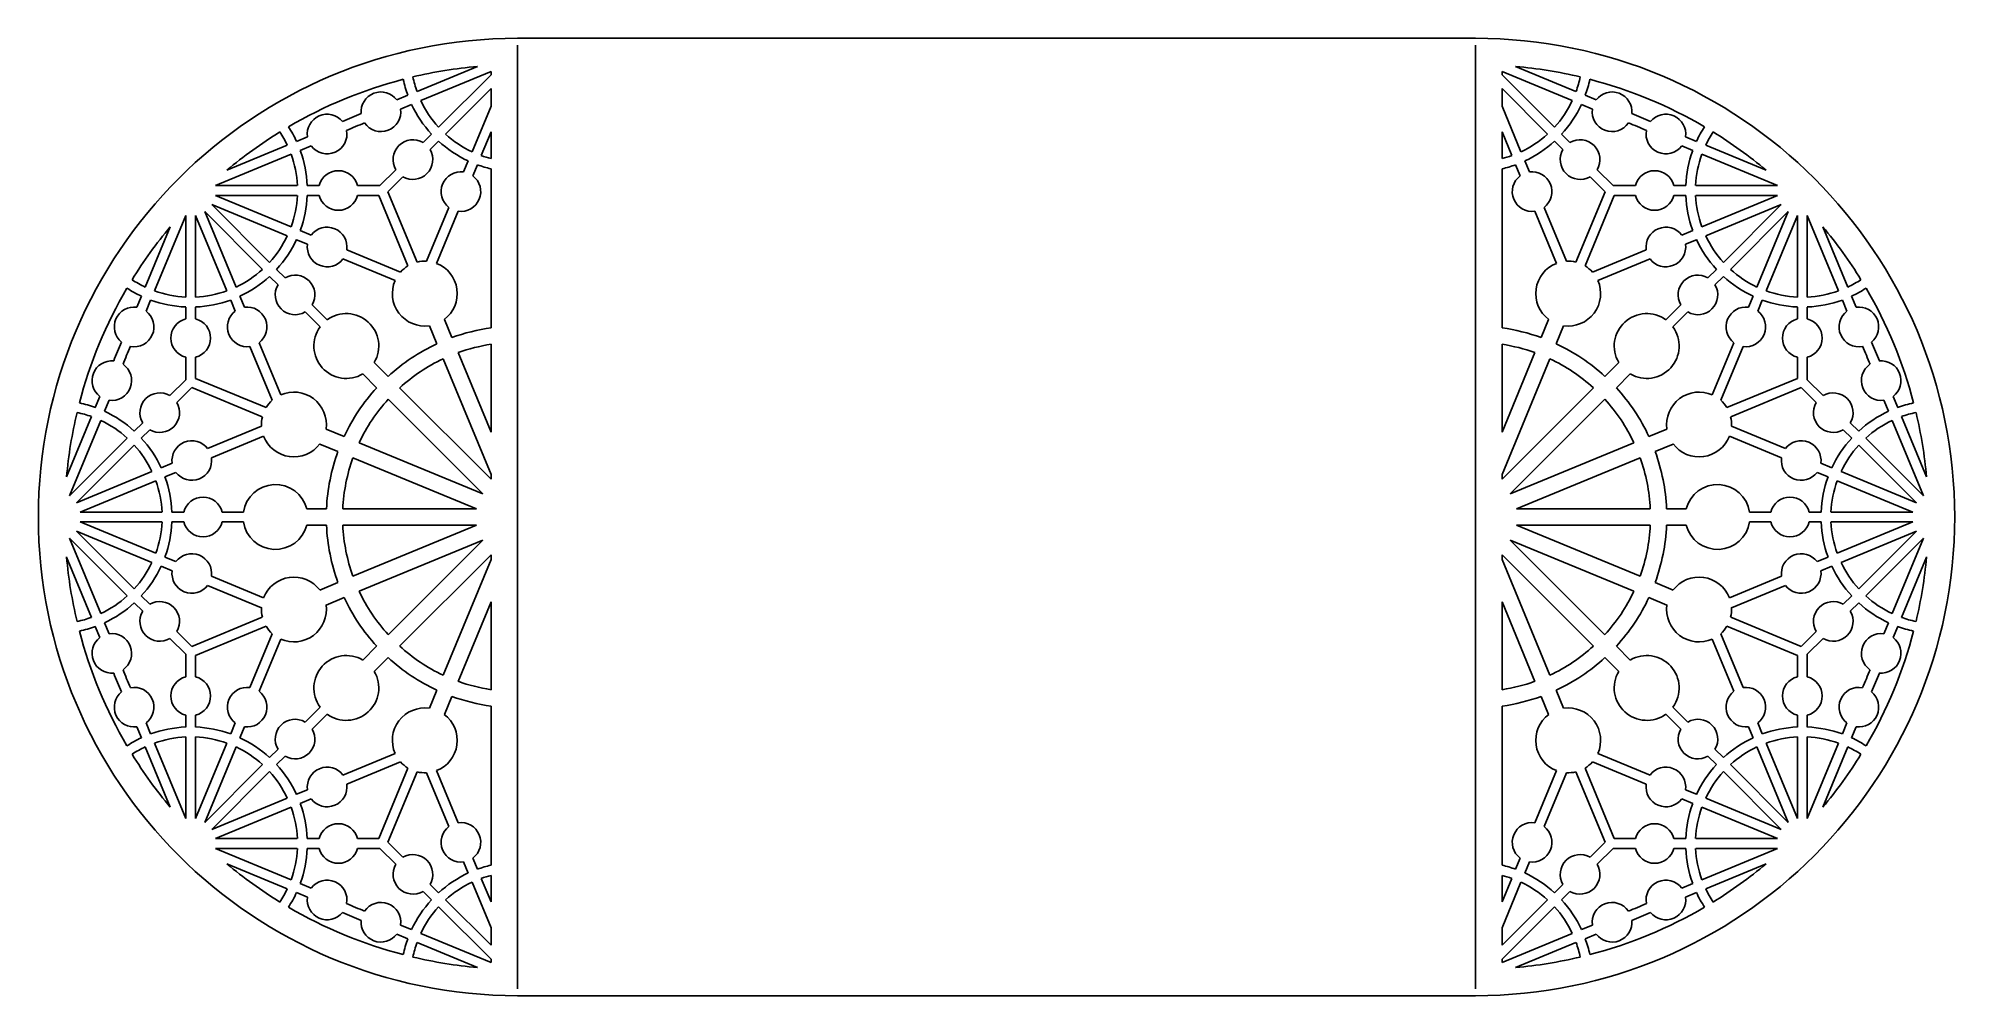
# Model space of a CAD drawing. Extents: x 41 to 331, y 42 to 187.
import ezdxf

# ---------------------------------------------------------------- set-up
doc = ezdxf.new("R2010")
doc.units = 0
doc.layers.get('0').update_dxf_attribs({"linetype": 'CONTINUOUS'})

msp = doc.modelspace()

# ---------------------------------------------------------------- linework, layer by layer
for p, q in [((113.1, 187.2), (258.1, 187.2)), ((113.1, 186.16), (113.1, 43.23)), ((258.1, 186.16), (258.1, 43.23)), ((107.04, 182.93), (97.9, 179.14)), ((264.15, 182.93), (273.29, 179.14)), ((109.1, 182.16), (98.47, 177.76)), ((109.1, 181.69), (101.15, 173.75)), ((109.1, 182.16), (109.1, 181.69)), ((262.1, 182.16), (262.1, 181.69)), ((262.1, 182.16), (272.72, 177.76)), ((262.1, 181.69), (270.04, 173.75)), ((96.51, 178.57), (94.84, 177.88)), ((97.08, 177.18), (95.41, 176.49)), ((109.1, 179.57), (102.21, 172.68)), ((109.1, 176.93), (106.23, 170)), ((109.1, 179.57), (109.1, 176.93)), ((262.1, 179.57), (262.1, 176.93)), ((262.1, 179.57), (268.98, 172.68)), ((262.1, 176.93), (264.96, 170)), ((274.11, 177.18), (275.78, 176.49)), ((274.68, 178.57), (276.35, 177.88)), ((79.66, 171.59), (81.33, 172.28)), ((100.09, 172.68), (98.81, 171.41)), ((101.15, 171.62), (99.87, 170.34)), ((109.1, 173.01), (107.61, 169.43)), ((109.1, 173.01), (109.1, 168.97)), ((262.1, 173.01), (262.1, 168.97)), ((262.1, 173.01), (263.58, 169.43)), ((270.04, 171.62), (271.32, 170.34)), ((271.1, 172.68), (272.38, 171.41)), ((291.53, 171.59), (289.86, 172.28)), ((67.42, 164.9), (78.85, 169.63)), ((69.13, 167.23), (78.27, 171.01)), ((80.23, 170.2), (81.9, 170.89)), ((105.65, 168.62), (104.96, 166.95)), ((265.54, 168.62), (266.23, 166.95)), ((290.96, 170.2), (289.29, 170.89)), ((303.77, 164.9), (292.34, 169.63)), ((302.06, 167.23), (292.92, 171.01)), ((92.3, 164.9), (94.71, 167.3)), ((93.5, 163.97), (95.77, 166.24)), ((107.04, 168.04), (106.35, 166.37)), ((109.1, 167.43), (109.1, 143.34)), ((262.1, 167.43), (262.1, 143.34)), ((264.15, 168.04), (264.84, 166.37)), ((277.69, 163.97), (275.42, 166.24)), ((278.89, 164.9), (276.49, 167.3)), ((67.42, 164.9), (79.79, 164.9)), ((67.42, 163.4), (78.85, 158.66)), ((67.42, 163.4), (79.79, 163.4)), ((81.29, 164.9), (83.1, 164.9)), ((81.29, 163.4), (83.1, 163.4)), ((92.3, 164.9), (88.91, 164.9)), ((92.11, 163.4), (88.91, 163.4)), ((92.11, 163.4), (96.53, 152.72)), ((93.5, 163.97), (97.92, 153.3)), ((277.69, 163.97), (273.27, 153.3)), ((279.08, 163.4), (274.66, 152.72)), ((278.89, 164.9), (282.28, 164.9)), ((279.08, 163.4), (282.28, 163.4)), ((289.9, 164.9), (288.09, 164.9)), ((289.9, 163.4), (288.09, 163.4)), ((303.77, 164.9), (291.4, 164.9)), ((303.77, 163.4), (291.4, 163.4)), ((303.77, 163.4), (292.34, 158.66)), ((62.9, 160.37), (58.16, 148.95)), ((62.9, 160.37), (62.9, 148.01)), ((64.4, 160.37), (64.4, 148.01)), ((64.4, 160.37), (69.13, 148.95)), ((65.78, 160.95), (70.52, 149.52)), ((65.78, 160.95), (74.53, 152.2)), ((66.84, 162.01), (75.59, 153.26)), ((66.84, 162.01), (78.27, 157.28)), ((102.74, 161.58), (99.36, 153.43)), ((104.12, 161.01), (100.85, 153.11)), ((267.07, 161.01), (270.34, 153.11)), ((268.45, 161.58), (271.83, 153.43)), ((304.35, 162.01), (292.92, 157.28)), ((304.35, 162.01), (295.6, 153.26)), ((305.41, 160.95), (296.66, 152.2)), ((305.41, 160.95), (300.67, 149.52)), ((306.79, 160.37), (302.06, 148.95)), ((306.79, 160.37), (306.79, 148.01)), ((308.29, 160.37), (313.03, 148.95)), ((308.29, 160.37), (308.29, 148.01)), ((60.57, 158.66), (56.78, 149.52)), ((79.66, 156.7), (81.33, 156.01)), ((80.23, 158.09), (81.9, 157.4)), ((290.96, 158.09), (289.29, 157.4)), ((291.53, 156.7), (289.86, 156.01)), ((310.63, 158.66), (314.41, 149.52)), ((86.7, 153.79), (94.59, 150.52)), ((87.27, 155.17), (95.42, 151.8)), ((283.92, 155.17), (275.77, 151.8)), ((284.49, 153.79), (276.6, 150.52)), ((75.59, 151.14), (76.87, 149.86)), ((76.65, 152.2), (77.93, 150.92)), ((294.54, 152.2), (293.26, 150.92)), ((295.6, 151.14), (294.32, 149.86)), ((56.2, 148.13), (55.51, 146.46)), ((71.09, 148.13), (71.78, 146.46)), ((300.1, 148.13), (299.41, 146.46)), ((314.99, 148.13), (315.68, 146.46)), ((57.59, 147.56), (56.9, 145.89)), ((62.9, 146.5), (62.9, 144.7)), ((64.4, 146.5), (64.4, 144.7)), ((69.71, 147.56), (70.4, 145.89)), ((80.98, 145.76), (83.24, 143.49)), ((82.04, 146.82), (84.3, 144.55)), ((289.15, 146.82), (286.89, 144.55)), ((290.21, 145.76), (287.95, 143.49)), ((301.48, 147.56), (300.79, 145.89)), ((306.79, 146.5), (306.79, 144.7)), ((308.29, 146.5), (308.29, 144.7)), ((313.6, 147.56), (314.29, 145.89)), ((100.9, 140.92), (99.77, 143.66)), ((103.17, 141.86), (102.04, 144.6)), ((268.02, 141.86), (269.15, 144.6)), ((270.29, 140.92), (271.42, 143.66)), ((72.62, 140.52), (76, 132.38)), ((74.01, 141.1), (77.28, 133.2)), ((109.1, 127.57), (104.11, 139.59)), ((109.1, 140.86), (109.1, 127.57)), ((262.1, 140.86), (262.1, 127.57)), ((262.1, 127.57), (267.08, 139.59)), ((297.18, 141.1), (293.91, 133.2)), ((298.57, 140.52), (295.19, 132.38)), ((62.9, 135.49), (62.9, 138.89)), ((64.4, 135.68), (64.4, 138.89)), ((91.79, 134.26), (89.7, 136.36)), ((93.53, 136), (91.44, 138.09)), ((109.1, 121.14), (101.84, 138.65)), ((262.1, 121.14), (269.35, 138.65)), ((277.66, 136), (279.75, 138.09)), ((279.4, 134.26), (281.49, 136.36)), ((306.79, 135.68), (306.79, 138.89)), ((308.29, 135.49), (308.29, 138.89)), ((62.9, 135.49), (60.5, 133.09)), ((63.82, 134.3), (61.56, 132.03)), ((63.82, 134.3), (74.49, 129.88)), ((64.4, 135.68), (75.07, 131.26)), ((109.1, 120.44), (95.27, 134.26)), ((262.1, 120.44), (275.92, 134.26)), ((306.79, 135.68), (296.12, 131.26)), ((307.37, 134.3), (296.7, 129.88)), ((307.37, 134.3), (309.63, 132.03)), ((308.29, 135.49), (310.69, 133.09)), ((49.22, 131.28), (49.92, 132.95)), ((50.61, 130.71), (51.3, 132.38)), ((107.86, 118.2), (93.53, 132.52)), ((263.33, 118.2), (277.66, 132.52)), ((320.58, 130.71), (319.89, 132.38)), ((321.97, 131.28), (321.27, 132.95)), ((44.86, 120.76), (48.65, 129.9)), ((45.3, 117.89), (50.04, 129.32)), ((55.11, 127.7), (56.39, 128.98)), ((56.17, 126.64), (57.45, 127.92)), ((66.21, 125.06), (74.36, 128.43)), ((86.87, 126.89), (84.13, 128.02)), ((284.32, 126.89), (287.06, 128.02)), ((304.98, 125.06), (296.83, 128.43)), ((315.02, 126.64), (313.74, 127.92)), ((316.08, 127.7), (314.8, 128.98)), ((325.89, 117.89), (321.15, 129.32)), ((326.33, 120.76), (322.54, 129.9)), ((45.3, 117.89), (54.05, 126.64)), ((46.36, 116.83), (55.11, 125.58)), ((66.79, 123.67), (74.68, 126.94)), ((85.93, 124.62), (83.19, 125.75)), ((107.86, 118.2), (89.14, 125.95)), ((263.33, 118.2), (282.05, 125.95)), ((285.26, 124.62), (288, 125.75)), ((304.4, 123.67), (296.51, 126.94)), ((324.83, 116.83), (316.08, 125.58)), ((325.89, 117.89), (317.14, 126.64)), ((59.18, 122.14), (60.85, 122.83)), ((106.92, 115.93), (88.2, 123.68)), ((264.27, 115.93), (282.99, 123.68)), ((312.01, 122.14), (310.34, 122.83)), ((46.36, 116.83), (57.79, 121.57)), ((46.94, 115.45), (58.36, 120.18)), ((59.75, 120.76), (61.42, 121.45)), ((109.1, 121.14), (109.1, 120.44)), ((262.1, 121.14), (262.1, 120.44)), ((311.44, 120.76), (309.77, 121.45)), ((324.25, 115.45), (312.83, 120.18)), ((324.83, 116.83), (313.4, 121.57)), ((46.94, 115.45), (59.31, 115.45)), ((46.94, 113.95), (58.36, 109.21)), ((46.94, 113.95), (59.31, 113.95)), ((60.81, 115.45), (62.61, 115.45)), ((60.81, 113.95), (62.61, 113.95)), ((68.42, 115.45), (71.63, 115.45)), ((68.42, 113.95), (71.63, 113.95)), ((84.2, 115.93), (81.24, 115.93)), ((84.2, 113.47), (81.24, 113.47)), ((106.92, 115.93), (86.66, 115.93)), ((106.92, 113.47), (86.66, 113.47)), ((106.92, 113.47), (88.2, 105.72)), ((264.27, 115.93), (284.53, 115.93)), ((264.27, 113.47), (284.53, 113.47)), ((264.27, 113.47), (282.99, 105.72)), ((286.99, 115.93), (289.95, 115.93)), ((286.99, 113.47), (289.95, 113.47)), ((302.77, 115.45), (299.57, 115.45)), ((302.77, 113.95), (299.57, 113.95)), ((310.38, 115.45), (308.58, 115.45)), ((310.38, 113.95), (308.58, 113.95)), ((324.25, 115.45), (311.88, 115.45)), ((324.25, 113.95), (311.88, 113.95)), ((324.25, 113.95), (312.83, 109.21)), ((45.3, 111.5), (50.04, 100.07)), ((45.3, 111.5), (54.05, 102.76)), ((46.36, 112.56), (55.11, 103.82)), ((46.36, 112.56), (57.79, 107.83)), ((107.86, 111.2), (89.14, 103.45)), ((107.86, 111.2), (93.53, 96.87)), ((263.33, 111.2), (282.05, 103.45)), ((263.33, 111.2), (277.66, 96.87)), ((324.83, 112.56), (313.4, 107.83)), ((324.83, 112.56), (316.08, 103.82)), ((325.89, 111.5), (317.14, 102.76)), ((325.89, 111.5), (321.15, 100.07)), ((44.86, 108.64), (48.65, 99.5)), ((59.75, 108.64), (61.42, 107.95)), ((109.1, 108.96), (95.27, 95.14)), ((109.1, 108.25), (101.84, 90.74)), ((109.1, 108.96), (109.1, 108.25)), ((262.1, 108.96), (262.1, 108.25)), ((262.1, 108.96), (275.92, 95.14)), ((262.1, 108.25), (269.35, 90.74)), ((311.44, 108.64), (309.77, 107.95)), ((326.33, 108.64), (322.54, 99.5)), ((59.18, 107.25), (60.85, 106.56)), ((66.79, 105.73), (74.68, 102.46)), ((85.93, 104.78), (83.19, 103.64)), ((285.26, 104.78), (288, 103.64)), ((304.4, 105.73), (296.51, 102.46)), ((312.01, 107.25), (310.34, 106.56)), ((55.11, 101.69), (56.39, 100.42)), ((56.17, 102.75), (57.45, 101.48)), ((66.21, 104.34), (74.36, 100.96)), ((86.87, 102.51), (84.13, 101.37)), ((109.1, 101.83), (104.11, 89.8)), ((109.1, 101.83), (109.1, 88.54)), ((262.1, 101.83), (262.1, 88.54)), ((262.1, 101.83), (267.08, 89.8)), ((284.32, 102.51), (287.06, 101.37)), ((304.98, 104.34), (296.83, 100.96)), ((315.02, 102.75), (313.74, 101.48)), ((316.08, 101.69), (314.8, 100.42)), ((50.61, 98.69), (51.3, 97.02)), ((63.82, 95.1), (74.49, 99.52)), ((307.37, 95.1), (296.7, 99.52)), ((320.58, 98.69), (319.89, 97.02)), ((49.22, 98.11), (49.92, 96.44)), ((62.9, 93.91), (60.5, 96.31)), ((63.82, 95.1), (61.56, 97.37)), ((64.4, 93.72), (75.07, 98.14)), ((72.62, 88.87), (76, 97.02)), ((74.01, 88.3), (77.28, 96.19)), ((297.18, 88.3), (293.91, 96.19)), ((298.57, 88.87), (295.19, 97.02)), ((306.79, 93.72), (296.12, 98.14)), ((307.37, 95.1), (309.63, 97.37)), ((308.29, 93.91), (310.69, 96.31)), ((321.97, 98.11), (321.27, 96.44)), ((62.9, 93.91), (62.9, 90.51)), ((64.4, 93.72), (64.4, 90.51)), ((91.79, 95.13), (89.7, 93.04)), ((93.53, 93.4), (91.44, 91.3)), ((277.66, 93.4), (279.75, 91.3)), ((279.4, 95.13), (281.49, 93.04)), ((306.79, 93.72), (306.79, 90.51)), ((308.29, 93.91), (308.29, 90.51)), ((100.9, 88.47), (99.77, 85.74)), ((103.17, 87.53), (102.04, 84.8)), ((268.02, 87.53), (269.15, 84.8)), ((270.29, 88.47), (271.42, 85.74)), ((62.9, 82.89), (62.9, 84.7)), ((64.4, 82.89), (64.4, 84.7)), ((80.98, 83.64), (83.24, 85.9)), ((82.04, 82.58), (84.3, 84.84)), ((109.1, 86.05), (109.1, 61.97)), ((262.1, 86.05), (262.1, 61.97)), ((289.15, 82.58), (286.89, 84.84)), ((290.21, 83.64), (287.95, 85.9)), ((306.79, 82.89), (306.79, 84.7)), ((308.29, 82.89), (308.29, 84.7)), ((56.2, 81.26), (55.51, 82.93)), ((57.59, 81.84), (56.9, 83.51)), ((62.9, 69.02), (62.9, 81.39)), ((64.4, 69.02), (64.4, 81.39)), ((69.71, 81.84), (70.4, 83.51)), ((71.09, 81.26), (71.78, 82.93)), ((300.1, 81.26), (299.41, 82.93)), ((301.48, 81.84), (300.79, 83.51)), ((306.79, 69.02), (306.79, 81.39)), ((308.29, 69.02), (308.29, 81.39)), ((313.6, 81.84), (314.29, 83.51)), ((314.99, 81.26), (315.68, 82.93)), ((60.57, 70.73), (56.78, 79.88)), ((62.9, 69.02), (58.16, 80.45)), ((64.4, 69.02), (69.13, 80.45)), ((65.78, 68.45), (70.52, 79.88)), ((75.59, 78.26), (76.87, 79.53)), ((76.65, 77.19), (77.93, 78.47)), ((86.7, 75.61), (94.59, 78.88)), ((284.49, 75.61), (276.6, 78.88)), ((294.54, 77.19), (293.26, 78.47)), ((295.6, 78.26), (294.32, 79.53)), ((305.41, 68.45), (300.67, 79.88)), ((306.79, 69.02), (302.06, 80.45)), ((308.29, 69.02), (313.03, 80.45)), ((310.63, 70.73), (314.41, 79.88)), ((65.78, 68.45), (74.53, 77.19)), ((66.84, 67.39), (75.59, 76.13)), ((87.27, 74.22), (95.42, 77.6)), ((92.11, 66), (96.53, 76.67)), ((93.5, 65.43), (97.92, 76.1)), ((102.74, 67.82), (99.36, 75.97)), ((104.12, 68.39), (100.85, 76.29)), ((267.07, 68.39), (270.34, 76.29)), ((268.45, 67.82), (271.83, 75.97)), ((277.69, 65.43), (273.27, 76.1)), ((279.08, 66), (274.66, 76.67)), ((283.92, 74.22), (275.77, 77.6)), ((304.35, 67.39), (295.6, 76.13)), ((305.41, 68.45), (296.66, 77.19)), ((79.66, 72.7), (81.33, 73.39)), ((291.53, 72.7), (289.86, 73.39)), ((66.84, 67.39), (78.27, 72.12)), ((67.42, 66), (78.85, 70.73)), ((80.23, 71.31), (81.9, 72)), ((290.96, 71.31), (289.29, 72)), ((303.77, 66), (292.34, 70.73)), ((304.35, 67.39), (292.92, 72.12)), ((67.42, 66), (79.79, 66)), ((67.42, 64.5), (78.85, 59.77)), ((67.42, 64.5), (79.79, 64.5)), ((81.29, 66), (83.1, 66)), ((81.29, 64.5), (83.1, 64.5)), ((92.11, 66), (88.91, 66)), ((92.3, 64.5), (88.91, 64.5)), ((92.3, 64.5), (94.71, 62.1)), ((93.5, 65.43), (95.77, 63.16)), ((277.69, 65.43), (275.42, 63.16)), ((278.89, 64.5), (276.49, 62.1)), ((278.89, 64.5), (282.28, 64.5)), ((279.08, 66), (282.28, 66)), ((289.9, 66), (288.09, 66)), ((289.9, 64.5), (288.09, 64.5)), ((303.77, 66), (291.4, 66)), ((303.77, 64.5), (291.4, 64.5)), ((303.77, 64.5), (292.34, 59.77)), ((69.13, 62.17), (78.27, 58.38)), ((105.65, 60.78), (104.96, 62.45)), ((107.04, 61.35), (106.35, 63.02)), ((264.15, 61.35), (264.84, 63.02)), ((265.54, 60.78), (266.23, 62.45)), ((302.06, 62.17), (292.92, 58.38)), ((80.23, 59.19), (81.9, 58.5)), ((101.15, 57.77), (99.87, 59.05)), ((109.1, 52.47), (106.23, 59.39)), ((109.1, 56.39), (107.61, 59.97)), ((109.1, 60.42), (109.1, 56.39)), ((262.1, 60.42), (262.1, 56.39)), ((262.1, 56.39), (263.58, 59.97)), ((262.1, 52.47), (264.96, 59.39)), ((270.04, 57.77), (271.32, 59.05)), ((290.96, 59.19), (289.29, 58.5)), ((79.66, 57.81), (81.33, 57.12)), ((100.09, 56.71), (98.81, 57.99)), ((109.1, 47.71), (101.15, 55.65)), ((109.1, 49.83), (102.21, 56.71)), ((262.1, 49.83), (268.98, 56.71)), ((262.1, 47.71), (270.04, 55.65)), ((271.1, 56.71), (272.38, 57.99)), ((291.53, 57.81), (289.86, 57.12)), ((97.08, 52.21), (95.41, 52.9)), ((109.1, 52.47), (109.1, 49.83)), ((262.1, 52.47), (262.1, 49.83)), ((274.11, 52.21), (275.78, 52.9)), ((96.51, 50.83), (94.84, 51.52)), ((107.04, 46.47), (97.9, 50.25)), ((109.1, 47.24), (98.47, 51.64)), ((262.1, 47.24), (272.72, 51.64)), ((264.15, 46.47), (273.29, 50.25)), ((274.68, 50.83), (276.35, 51.52)), ((109.1, 47.71), (109.1, 47.24)), ((262.1, 47.71), (262.1, 47.24)), ((113.1, 42.2), (258.1, 42.2))]:
    msp.add_line(p, q)
for centre, radius, start, end in [((113.1, 114.7), 72.5, 90, 270), ((258.1, 114.7), 72.5, 270, 90), ((113.1, 114.7), 68.5, 95.0727, 103.3531), ((258.1, 114.7), 68.5, 76.6469, 84.9273), ((113.1, 114.7), 68.5, 104.6087, 120.3913), ((113.1, 184.63), 17.66, 191.9078, 200.0655), ((113.1, 184.63), 16.16, 191.7152, 199.8394), ((258.1, 184.63), 16.16, 340.1606, 348.2848), ((258.1, 184.63), 17.66, 339.9345, 348.0922), ((258.1, 114.7), 68.5, 59.6087, 75.3913), ((92.44, 176.07), 3, 36.9775, 185.4009), ((113.1, 184.63), 17.66, 204.9345, 222.5655), ((113.1, 184.63), 16.16, 205.1606, 222.3394), ((258.1, 184.63), 16.16, 317.6606, 334.8394), ((258.1, 184.63), 17.66, 317.4345, 335.0655), ((278.75, 176.07), 3, 354.5991, 143.0225), ((84.3, 172.7), 3, 39.5991, 188.0225), ((113.1, 114.7), 65.51, 111.1525, 113.8475), ((113.1, 114.7), 64.01, 111.1823, 113.8177), ((92.44, 176.07), 3, 214.3634, 8.0225), ((278.75, 176.07), 3, 171.9775, 325.6366), ((258.1, 114.7), 64.01, 66.1823, 68.8177), ((258.1, 114.7), 65.51, 66.1525, 68.8475), ((286.89, 172.7), 3, 351.9775, 140.4009), ((113.1, 114.7), 68.5, 121.6469, 129.9273), ((63.65, 164.15), 16.16, 25.1606, 33.2848), ((63.65, 164.15), 17.66, 24.9345, 33.0922), ((84.3, 172.7), 3, 216.9775, 10.6366), ((97.29, 168.82), 3, 59.4775, 210.5225), ((113.1, 184.63), 17.66, 227.4345, 245.0655), ((113.1, 184.63), 16.16, 227.6606, 244.8394), ((258.1, 184.63), 16.16, 295.1606, 312.3394), ((258.1, 184.63), 17.66, 294.9345, 312.5655), ((273.9, 168.82), 3, 329.4775, 120.5225), ((286.89, 172.7), 3, 169.3634, 323.0225), ((307.54, 164.15), 17.66, 146.9078, 155.0655), ((307.54, 164.15), 16.16, 146.7152, 154.8394), ((258.1, 114.7), 68.5, 50.0727, 58.3531), ((63.65, 164.15), 16.16, 2.6606, 19.8394), ((63.65, 164.15), 17.66, 2.4345, 20.0655), ((97.29, 168.82), 3, 239.4775, 30.5225), ((113.1, 184.63), 16.16, 250.1606, 255.666), ((258.1, 184.63), 16.16, 284.334, 289.8394), ((273.9, 168.82), 3, 149.4775, 300.5225), ((307.54, 164.15), 17.66, 159.9345, 177.5655), ((307.54, 164.15), 16.16, 160.1606, 177.3394), ((86, 164.15), 3, 14.4775, 165.5225), ((104.54, 163.98), 3, 81.9775, 233.0225), ((104.54, 163.98), 3, 261.9775, 53.0225), ((113.1, 184.63), 17.66, 249.9345, 256.9065), ((258.1, 184.63), 17.66, 283.0935, 290.0655), ((266.65, 163.98), 3, 126.9775, 278.0225), ((266.65, 163.98), 3, 306.9775, 98.0225), ((285.19, 164.15), 3, 14.4775, 165.5225), ((63.65, 164.15), 16.16, 340.1606, 357.3394), ((63.65, 164.15), 17.66, 339.9345, 357.5655), ((86, 164.15), 3, 194.4775, 345.5225), ((285.19, 164.15), 3, 194.4775, 345.5225), ((307.54, 164.15), 17.66, 182.4345, 200.0655), ((307.54, 164.15), 16.16, 182.6606, 199.8394), ((113.1, 114.7), 68.5, 140.0727, 148.3531), ((63.65, 164.15), 16.16, 317.6606, 334.8394), ((63.65, 164.15), 17.66, 317.4345, 335.0655), ((84.3, 155.59), 3, 351.9775, 143.0225), ((286.89, 155.59), 3, 36.9775, 188.0225), ((307.54, 164.15), 17.66, 204.9345, 222.5655), ((307.54, 164.15), 16.16, 205.1606, 222.3394), ((258.1, 114.7), 68.5, 31.6469, 39.9273), ((84.3, 155.59), 3, 171.9775, 323.0225), ((286.89, 155.59), 3, 216.9775, 8.0225), ((63.65, 164.15), 16.16, 295.1606, 312.3394), ((63.65, 164.15), 17.66, 294.9345, 312.5655), ((79.45, 148.34), 3, 329.4775, 120.5225), ((99.08, 148.53), 4.91, 121.2791, 138.2422), ((99.08, 148.53), 4.91, 86.7578, 103.7209), ((99.08, 148.53), 4.91, 306.9775, 68.9078), ((272.11, 148.53), 4.91, 111.0922, 233.0225), ((272.11, 148.53), 4.91, 76.2791, 93.2422), ((272.11, 148.53), 4.91, 41.7578, 58.7209), ((291.74, 148.34), 3, 59.4775, 210.5225), ((307.54, 164.15), 17.66, 227.4345, 245.0655), ((307.54, 164.15), 16.16, 227.6606, 244.8394), ((113.1, 114.7), 68.5, 149.6087, 165.3913), ((63.65, 164.15), 17.66, 236.9078, 245.0655), ((63.65, 164.15), 16.16, 236.7152, 244.8394), ((63.65, 164.15), 16.16, 250.1606, 267.3394), ((63.65, 164.15), 16.16, 272.6606, 289.8394), ((79.45, 148.34), 3, 149.4775, 300.5225), ((99.08, 148.53), 4.91, 156.0922, 278.0225), ((272.11, 148.53), 4.91, 261.9775, 23.9078), ((291.74, 148.34), 3, 239.4775, 30.5225), ((307.54, 164.15), 16.16, 250.1606, 267.3394), ((307.54, 164.15), 16.16, 272.6606, 289.8394), ((307.54, 164.15), 16.16, 295.1606, 303.2848), ((307.54, 164.15), 17.66, 294.9345, 303.0922), ((258.1, 114.7), 68.5, 14.6087, 30.3913), ((55.09, 143.49), 3, 81.9775, 230.4009), ((55.09, 143.49), 3, 259.3634, 53.0225), ((63.65, 164.15), 17.66, 249.9345, 267.5655), ((63.65, 164.15), 17.66, 272.4345, 290.0655), ((72.2, 143.49), 3, 126.9775, 278.0225), ((72.2, 143.49), 3, 306.9775, 98.0225), ((87.21, 140.59), 4.91, 329.4775, 126.2209), ((283.99, 140.59), 4.91, 53.7791, 210.5225), ((298.99, 143.49), 3, 81.9775, 233.0225), ((298.99, 143.49), 3, 261.9775, 53.0225), ((307.54, 164.15), 17.66, 249.9345, 267.5655), ((307.54, 164.15), 17.66, 272.4345, 290.0655), ((316.1, 143.49), 3, 126.9775, 280.6366), ((316.1, 143.49), 3, 309.5991, 98.0225), ((63.65, 141.79), 3, 104.4775, 255.5225), ((63.65, 141.79), 3, 284.4775, 75.5225), ((87.21, 140.59), 4.91, 143.7791, 300.5225), ((113.1, 114.7), 28.92, 97.9497, 110.0655), ((258.1, 114.7), 28.92, 69.9345, 82.0503), ((283.99, 140.59), 4.91, 239.4775, 36.2209), ((307.54, 141.79), 3, 104.4775, 255.5225), ((307.54, 141.79), 3, 284.4775, 75.5225), ((113.1, 114.7), 65.51, 156.1525, 158.8475), ((113.1, 114.7), 64.01, 156.1823, 158.8177), ((113.1, 114.7), 28.92, 114.9345, 132.5655), ((113.1, 114.7), 26.46, 98.6932, 109.8394), ((258.1, 114.7), 26.46, 70.1606, 81.3068), ((258.1, 114.7), 28.92, 47.4345, 65.0655), ((258.1, 114.7), 64.01, 21.1823, 23.8177), ((258.1, 114.7), 65.51, 21.1525, 23.8475), ((51.72, 135.35), 3, 84.5991, 233.0225), ((51.72, 135.35), 3, 261.9775, 55.6366), ((113.1, 114.7), 26.46, 115.1606, 132.3394), ((258.1, 114.7), 26.46, 47.6606, 64.8394), ((319.47, 135.35), 3, 124.3634, 278.0225), ((319.47, 135.35), 3, 306.9775, 95.4009), ((58.97, 130.5), 3, 59.4775, 210.5225), ((79.27, 128.71), 4.91, 351.9775, 113.9078), ((113.1, 114.7), 28.92, 137.4345, 155.0655), ((258.1, 114.7), 28.92, 24.9345, 42.5655), ((291.92, 128.71), 4.91, 66.0922, 188.0225), ((312.22, 130.5), 3, 329.4775, 120.5225), ((113.1, 114.7), 68.5, 166.6469, 174.9273), ((43.17, 114.7), 16.16, 70.1606, 78.2848), ((43.17, 114.7), 17.66, 69.9345, 78.0922), ((43.17, 114.7), 17.66, 47.4345, 65.0655), ((58.97, 130.5), 3, 239.4775, 30.5225), ((79.27, 128.71), 4.91, 131.7578, 148.7209), ((113.1, 114.7), 26.46, 137.6606, 154.8394), ((258.1, 114.7), 26.46, 25.1606, 42.3394), ((291.92, 128.71), 4.91, 31.2791, 48.2422), ((312.22, 130.5), 3, 149.4775, 300.5225), ((328.02, 114.7), 17.66, 114.9345, 132.5655), ((328.02, 114.7), 17.66, 101.9078, 110.0655), ((328.02, 114.7), 16.16, 101.7152, 109.8394), ((258.1, 114.7), 68.5, 5.0727, 13.3531), ((43.17, 114.7), 16.16, 47.6606, 64.8394), ((79.27, 128.71), 4.91, 166.2791, 183.2422), ((291.92, 128.71), 4.91, 356.7578, 13.7209), ((328.02, 114.7), 16.16, 115.1606, 132.3394), ((43.17, 114.7), 16.16, 25.1606, 42.3394), ((43.17, 114.7), 17.66, 24.9345, 42.5655), ((63.82, 123.25), 3, 36.9775, 188.0225), ((79.27, 128.71), 4.91, 201.0922, 323.0225), ((291.92, 128.71), 4.91, 216.9775, 338.9078), ((307.37, 123.25), 3, 351.9775, 143.0225), ((328.02, 114.7), 17.66, 137.4345, 155.0655), ((328.02, 114.7), 16.16, 137.6606, 154.8394), ((63.82, 123.25), 3, 216.9775, 8.0225), ((113.1, 114.7), 28.92, 159.9345, 177.5655), ((113.1, 114.7), 26.46, 160.1606, 177.3394), ((258.1, 114.7), 26.46, 2.6606, 19.8394), ((258.1, 114.7), 28.92, 2.4345, 20.0655), ((307.37, 123.25), 3, 171.9775, 323.0225), ((43.17, 114.7), 16.16, 2.6606, 19.8394), ((43.17, 114.7), 17.66, 2.4345, 20.0655), ((76.48, 114.7), 4.91, 14.4775, 171.2209), ((294.71, 114.7), 4.91, 8.7791, 165.5225), ((328.02, 114.7), 17.66, 159.9345, 177.5655), ((328.02, 114.7), 16.16, 160.1606, 177.3394), ((65.52, 114.7), 3, 14.4775, 165.5225), ((305.67, 114.7), 3, 14.4775, 165.5225), ((43.17, 114.7), 16.16, 340.1606, 357.3394), ((43.17, 114.7), 17.66, 339.9345, 357.5655), ((65.52, 114.7), 3, 194.4775, 345.5225), ((76.48, 114.7), 4.91, 188.7791, 345.5225), ((113.1, 114.7), 28.92, 182.4345, 200.0655), ((113.1, 114.7), 26.46, 182.6606, 199.8394), ((258.1, 114.7), 26.46, 340.1606, 357.3394), ((258.1, 114.7), 28.92, 339.9345, 357.5655), ((294.71, 114.7), 4.91, 194.4775, 351.2209), ((305.67, 114.7), 3, 194.4775, 345.5225), ((328.02, 114.7), 17.66, 182.4345, 200.0655), ((328.02, 114.7), 16.16, 182.6606, 199.8394), ((113.1, 114.7), 68.5, 185.0727, 193.3531), ((43.17, 114.7), 16.16, 317.6606, 334.8394), ((63.82, 106.14), 3, 351.9775, 143.0225), ((307.37, 106.14), 3, 36.9775, 188.0225), ((328.02, 114.7), 16.16, 205.1606, 222.3394), ((258.1, 114.7), 68.5, 346.6469, 354.9273), ((43.17, 114.7), 17.66, 317.4345, 335.0655), ((63.82, 106.14), 3, 171.9775, 323.0225), ((79.27, 100.69), 4.91, 36.9775, 158.9078), ((291.92, 100.69), 4.91, 21.0922, 143.0225), ((307.37, 106.14), 3, 216.9775, 8.0225), ((328.02, 114.7), 17.66, 204.9345, 222.5655), ((43.17, 114.7), 16.16, 295.1606, 312.3394), ((43.17, 114.7), 17.66, 294.9345, 312.5655), ((58.97, 98.89), 3, 329.4775, 120.5225), ((113.1, 114.7), 28.92, 204.9345, 222.5655), ((113.1, 114.7), 26.46, 205.1606, 222.3394), ((258.1, 114.7), 26.46, 317.6606, 334.8394), ((258.1, 114.7), 28.92, 317.4345, 335.0655), ((312.22, 98.89), 3, 59.4775, 210.5225), ((328.02, 114.7), 17.66, 227.4345, 245.0655), ((328.02, 114.7), 16.16, 227.6606, 244.8394), ((43.17, 114.7), 16.16, 281.7152, 289.8394), ((58.97, 98.89), 3, 149.4775, 300.5225), ((79.27, 100.69), 4.91, 176.7578, 193.7209), ((79.27, 100.69), 4.91, 246.0922, 8.0225), ((291.92, 100.69), 4.91, 171.9775, 293.9078), ((291.92, 100.69), 4.91, 346.2791, 3.2422), ((312.22, 98.89), 3, 239.4775, 30.5225), ((328.02, 114.7), 16.16, 250.1606, 258.2848), ((43.17, 114.7), 17.66, 281.9078, 290.0655), ((113.1, 114.7), 68.5, 194.6087, 210.3913), ((51.72, 94.05), 3, 126.9775, 275.4009), ((51.72, 94.05), 3, 304.3634, 98.0225), ((79.27, 100.69), 4.91, 211.2791, 228.2422), ((291.92, 100.69), 4.91, 311.7578, 328.7209), ((319.47, 94.05), 3, 81.9775, 235.6366), ((258.1, 114.7), 68.5, 329.6087, 345.3913), ((319.47, 94.05), 3, 264.5991, 53.0225), ((328.02, 114.7), 17.66, 249.9345, 258.0922), ((87.21, 88.81), 4.91, 59.4775, 216.2209), ((113.1, 114.7), 28.92, 227.4345, 245.0655), ((113.1, 114.7), 26.46, 227.6606, 244.8394), ((258.1, 114.7), 26.46, 295.1606, 312.3394), ((258.1, 114.7), 28.92, 294.9345, 312.5655), ((283.99, 88.81), 4.91, 323.7791, 120.5225), ((113.1, 114.7), 65.51, 201.1525, 203.8475), ((113.1, 114.7), 64.01, 201.1823, 203.8177), ((63.65, 87.6), 3, 104.4775, 255.5225), ((63.65, 87.6), 3, 284.4775, 75.5225), ((87.21, 88.81), 4.91, 233.7791, 30.5225), ((283.99, 88.81), 4.91, 149.4775, 306.2209), ((307.54, 87.6), 3, 104.4775, 255.5225), ((307.54, 87.6), 3, 284.4775, 75.5225), ((258.1, 114.7), 64.01, 336.1823, 338.8177), ((258.1, 114.7), 65.51, 336.1525, 338.8475), ((55.09, 85.9), 3, 129.5991, 278.0225), ((55.09, 85.9), 3, 306.9775, 100.6366), ((72.2, 85.9), 3, 81.9775, 233.0225), ((72.2, 85.9), 3, 261.9775, 53.0225), ((113.1, 114.7), 28.92, 249.9345, 262.0503), ((113.1, 114.7), 26.46, 250.1606, 261.3068), ((258.1, 114.7), 26.46, 278.6932, 289.8394), ((258.1, 114.7), 28.92, 277.9497, 290.0655), ((298.99, 85.9), 3, 126.9775, 278.0225), ((298.99, 85.9), 3, 306.9775, 98.0225), ((316.1, 85.9), 3, 79.3634, 233.0225), ((316.1, 85.9), 3, 261.9775, 50.4009), ((99.08, 80.87), 4.91, 81.9775, 203.9078), ((99.08, 80.87), 4.91, 291.0922, 53.0225), ((272.11, 80.87), 4.91, 126.9775, 248.9078), ((272.11, 80.87), 4.91, 336.0922, 98.0225), ((63.65, 65.25), 17.66, 114.9345, 123.0922), ((63.65, 65.25), 17.66, 92.4345, 110.0655), ((63.65, 65.25), 16.16, 92.6606, 109.8394), ((63.65, 65.25), 17.66, 69.9345, 87.5655), ((63.65, 65.25), 16.16, 70.1606, 87.3394), ((63.65, 65.25), 17.66, 47.4345, 65.0655), ((79.45, 81.06), 3, 59.4775, 210.5225), ((79.45, 81.06), 3, 239.4775, 30.5225), ((291.74, 81.06), 3, 149.4775, 300.5225), ((291.74, 81.06), 3, 329.4775, 120.5225), ((307.54, 65.25), 17.66, 114.9345, 132.5655), ((307.54, 65.25), 17.66, 92.4345, 110.0655), ((307.54, 65.25), 16.16, 92.6606, 109.8394), ((307.54, 65.25), 17.66, 69.9345, 87.5655), ((307.54, 65.25), 16.16, 70.1606, 87.3394), ((307.54, 65.25), 17.66, 56.9078, 65.0655), ((63.65, 65.25), 16.16, 115.1606, 123.2848), ((113.1, 114.7), 68.5, 211.6469, 219.9273), ((63.65, 65.25), 16.16, 47.6606, 64.8394), ((307.54, 65.25), 16.16, 115.1606, 132.3394), ((258.1, 114.7), 68.5, 320.0727, 328.3531), ((307.54, 65.25), 16.16, 56.7152, 64.8394), ((63.65, 65.25), 16.16, 25.1606, 42.3394), ((63.65, 65.25), 17.66, 24.9345, 42.5655), ((84.3, 73.81), 3, 36.9775, 188.0225), ((99.08, 80.87), 4.91, 221.7578, 238.7209), ((99.08, 80.87), 4.91, 256.2791, 273.2422), ((272.11, 80.87), 4.91, 266.7578, 283.7209), ((272.11, 80.87), 4.91, 301.2791, 318.2422), ((286.89, 73.81), 3, 351.9775, 143.0225), ((307.54, 65.25), 17.66, 137.4345, 155.0655), ((307.54, 65.25), 16.16, 137.6606, 154.8394), ((84.3, 73.81), 3, 216.9775, 8.0225), ((286.89, 73.81), 3, 171.9775, 323.0225), ((63.65, 65.25), 16.16, 2.6606, 19.8394), ((63.65, 65.25), 17.66, 2.4345, 20.0655), ((307.54, 65.25), 17.66, 159.9345, 177.5655), ((307.54, 65.25), 16.16, 160.1606, 177.3394), ((86, 65.25), 3, 14.4775, 165.5225), ((104.54, 65.42), 3, 126.9775, 278.0225), ((104.54, 65.42), 3, 306.9775, 98.0225), ((266.65, 65.42), 3, 81.9775, 233.0225), ((266.65, 65.42), 3, 261.9775, 53.0225), ((285.19, 65.25), 3, 14.4775, 165.5225), ((63.65, 65.25), 16.16, 340.1606, 357.3394), ((63.65, 65.25), 17.66, 339.9345, 357.5655), ((86, 65.25), 3, 194.4775, 345.5225), ((285.19, 65.25), 3, 194.4775, 345.5225), ((307.54, 65.25), 17.66, 182.4345, 200.0655), ((307.54, 65.25), 16.16, 182.6606, 199.8394), ((113.1, 114.7), 68.5, 230.0727, 238.3531), ((97.29, 60.58), 3, 149.4775, 300.5225), ((97.29, 60.58), 3, 329.4775, 120.5225), ((113.1, 44.77), 17.66, 103.0935, 110.0655), ((258.1, 44.77), 17.66, 69.9345, 76.9065), ((273.9, 60.58), 3, 59.4775, 210.5225), ((273.9, 60.58), 3, 239.4775, 30.5225), ((258.1, 114.7), 68.5, 301.6469, 309.9273), ((63.65, 65.25), 16.16, 326.7152, 334.8394), ((84.3, 56.7), 3, 349.3634, 143.0225), ((113.1, 44.77), 17.66, 114.9345, 132.5655), ((113.1, 44.77), 16.16, 115.1606, 132.3394), ((113.1, 44.77), 16.16, 104.334, 109.8394), ((258.1, 44.77), 16.16, 70.1606, 75.666), ((258.1, 44.77), 16.16, 47.6606, 64.8394), ((258.1, 44.77), 17.66, 47.4345, 65.0655), ((286.89, 56.7), 3, 36.9775, 190.6366), ((307.54, 65.25), 16.16, 205.1606, 213.2848), ((63.65, 65.25), 17.66, 326.9078, 335.0655), ((113.1, 114.7), 68.5, 239.6087, 255.3913), ((84.3, 56.7), 3, 171.9775, 320.4009), ((113.1, 114.7), 64.01, 246.1823, 248.8177), ((92.44, 53.32), 3, 351.9775, 145.6366), ((113.1, 44.77), 17.66, 137.4345, 155.0655), ((113.1, 44.77), 16.16, 137.6606, 154.8394), ((258.1, 44.77), 16.16, 25.1606, 42.3394), ((258.1, 44.77), 17.66, 24.9345, 42.5655), ((258.1, 114.7), 68.5, 284.6087, 300.3913), ((278.75, 53.32), 3, 34.3634, 188.0225), ((258.1, 114.7), 64.01, 291.1823, 293.8177), ((286.89, 56.7), 3, 219.5991, 8.0225), ((307.54, 65.25), 17.66, 204.9345, 213.0922), ((113.1, 114.7), 65.51, 246.1525, 248.8475), ((92.44, 53.32), 3, 174.5991, 323.0225), ((278.75, 53.32), 3, 216.9775, 5.4009), ((258.1, 114.7), 65.51, 291.1525, 293.8475), ((113.1, 44.77), 17.66, 159.9345, 168.0922), ((113.1, 44.77), 16.16, 160.1606, 168.2848), ((258.1, 44.77), 16.16, 11.7152, 19.8394), ((258.1, 44.77), 17.66, 11.9078, 20.0655), ((113.1, 114.7), 68.5, 256.6469, 264.9273), ((258.1, 114.7), 68.5, 275.0727, 283.3531)]:
    msp.add_arc(centre, radius, start, end)

doc.saveas('drawing.dxf')
